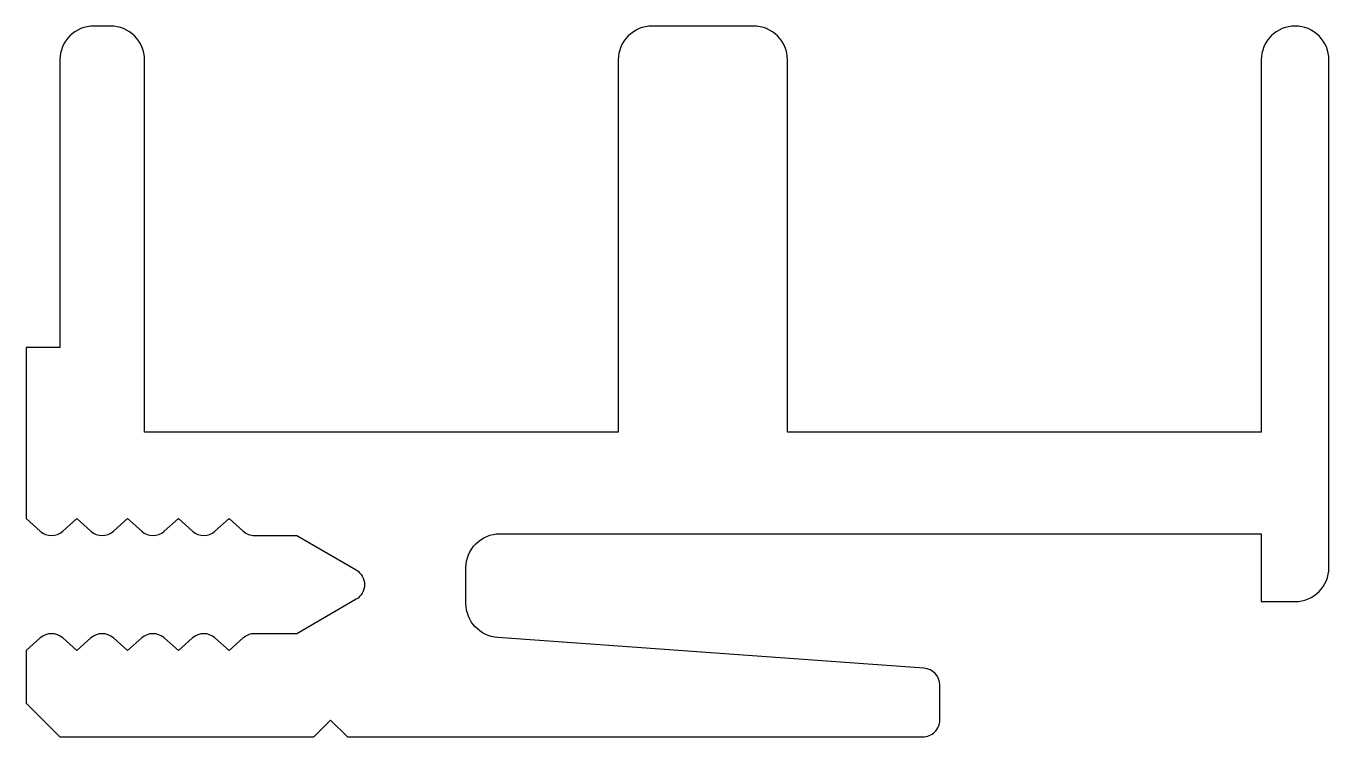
# Model space of a CAD drawing. Extents: x 151.4 to 189.9, y 214 to 235.
import ezdxf

# ---------------------------------------------------------------- set-up
doc = ezdxf.new("R2010")
doc.units = 0
doc.layers.get('0').update_dxf_attribs({"linetype": 'CONTINUOUS'})

msp = doc.modelspace()

# ---------------------------------------------------------------- linework, layer by layer
msp.add_lwpolyline([(164.423, 219.025, -0.414214), (165.423, 220.025), (187.923, 220.025), (187.923, 218.025), (188.923, 218.025, 0.414214), (189.923, 219.025), (189.923, 234.025, 0.414214), (188.923, 235.025), (188.923, 235.025, 0.414214), (187.923, 234.025), (187.923, 223.025), (173.923, 223.025), (173.923, 234.025, 0.414214), (172.923, 235.025), (169.923, 235.025, 0.414214), (168.923, 234.025), (168.923, 223.025), (154.923, 223.025), (154.923, 234.025, 0.414214), (153.923, 235.025), (153.423, 235.025, 0.414214), (152.423, 234.025), (152.423, 225.525), (151.423, 225.525), (151.423, 220.475), (151.84, 220.102, 0.381966), (152.506, 220.102), (152.923, 220.475), (153.34, 220.102, 0.381966), (154.006, 220.102), (154.423, 220.475), (154.84, 220.102, 0.381966), (155.506, 220.102), (155.923, 220.475), (156.34, 220.102, 0.381966), (157.006, 220.102), (157.423, 220.475), (157.84, 220.102, 0.184483), (158.173, 219.975), (159.423, 219.975), (161.177, 218.957, -0.576028), (161.177, 218.092), (159.423, 217.075), (158.173, 217.075, 0.184483), (157.84, 216.948), (157.423, 216.575), (157.006, 216.948, 0.381966), (156.34, 216.948), (155.923, 216.575), (155.506, 216.948, 0.381966), (154.84, 216.948), (154.423, 216.575), (154.006, 216.948, 0.381966), (153.34, 216.948), (152.923, 216.575), (152.506, 216.948, 0.381966), (151.84, 216.948), (151.423, 216.575), (151.423, 215.025), (152.423, 214.025), (159.923, 214.025), (160.423, 214.525), (160.923, 214.025), (177.923, 214.025, 0.414214), (178.423, 214.525), (178.423, 215.556, 0.395467), (177.955, 216.055), (165.359, 216.964, -0.395467), (164.423, 217.962)], format="xyb", close=True)

doc.saveas('drawing.dxf')
